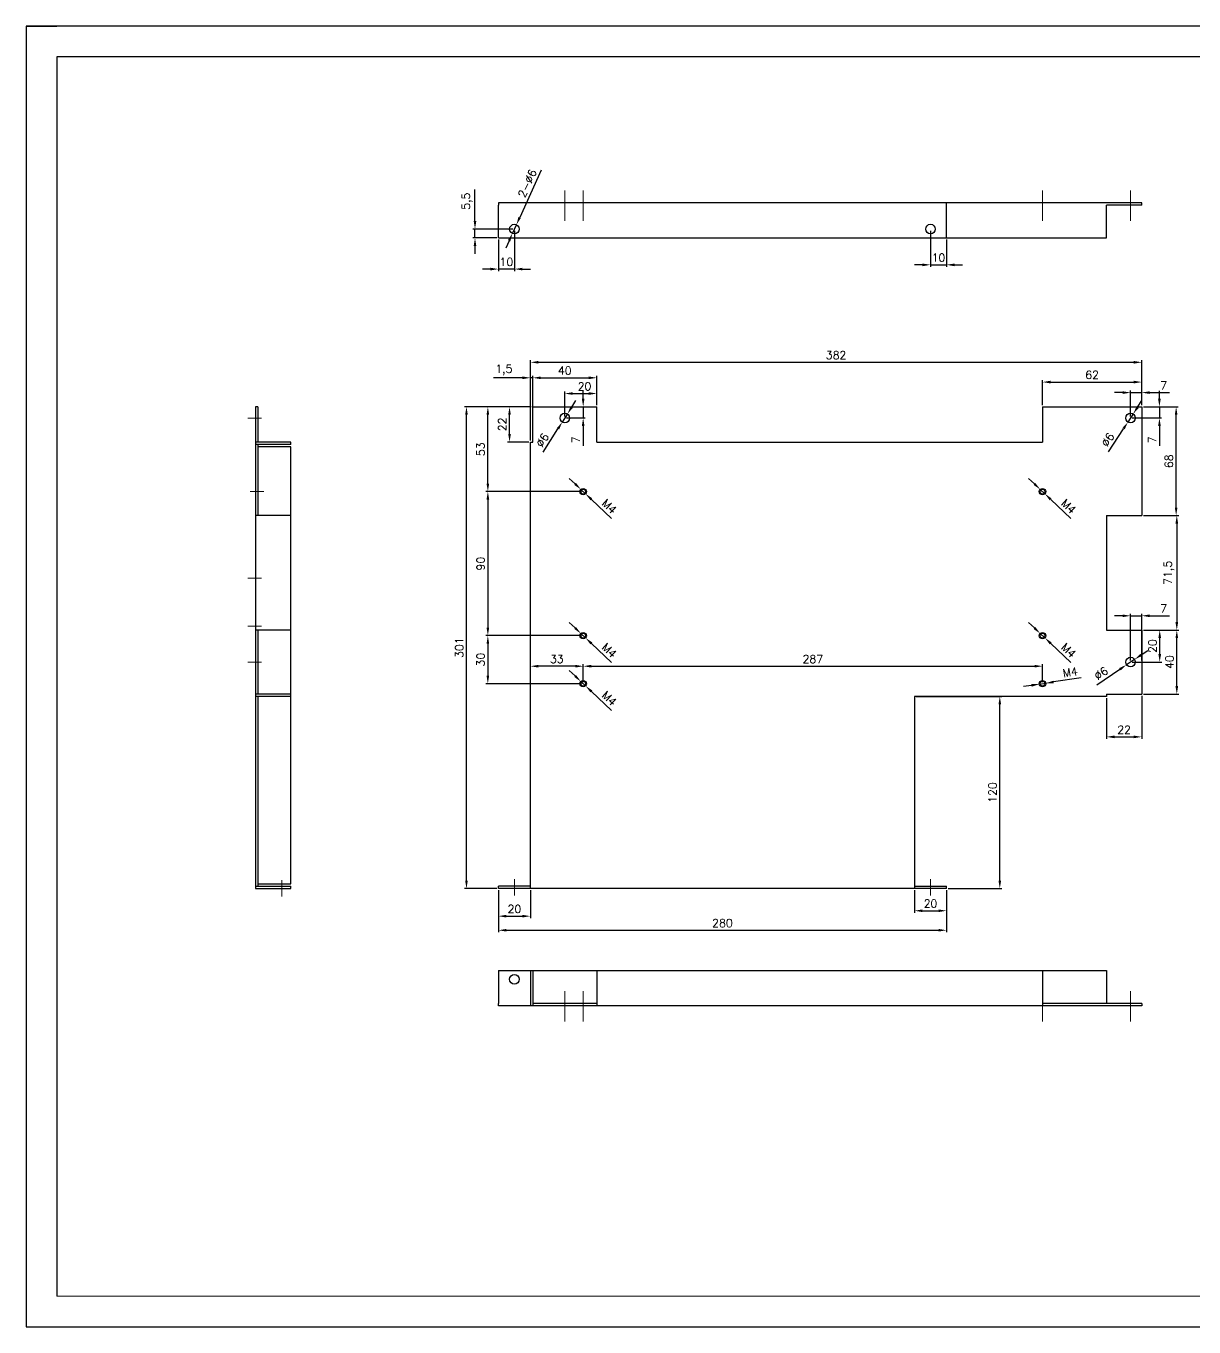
# Model space of a CAD drawing. Header units: millimetres. Extents: x -30327 to 34858, y 4015 to 75103.
# Drawn here: x 5118 to 5848, y 52753 to 53566 of the extents above; entities that cross this region are included whole.
import ezdxf

# ---------------------------------------------------------------- set-up
doc = ezdxf.new("R2010")
doc.units = ezdxf.units.MM
doc.linetypes.add('CENTER2', pattern=[28.575, 19.05, -3.175, 3.175, -3.175])
for name, color, linetype, lineweight in [('A-TITLEBLOCK', 7, 'Continuous', 18), ('cen', 1, 'CENTER2', 9), ('dim', 2, 'Continuous', 9)]:
    doc.layers.add(name, color=color, linetype=linetype, lineweight=lineweight)
doc.layers.add('print', color=30, linetype='Continuous')
doc.styles.add('GB', font='GBENOR.SHX', dxfattribs={"bigfont": 'gbcbig.shx'})
doc.styles.get("Standard").update_dxf_attribs({"font": 'txt', "bigfont": 'gbcbig.shx'})
doc.dimstyles.new('small', dxfattribs={"dimtxt": 5, "dimasz": 5, "dimexe": 1.25, "dimexo": 1, "dimgap": 2, "dimtad": 1, "dimtxsty": 'Standard', "dimcen": 2.5, "dimadec": 0, "dimazin": 0, "dimtfac": 1, "dimtmove": 0, "dimatfit": 3, "dimfxl": 0, "dimarcsym": 0})

# ---------------------------------------------------------------- blocks, each defined once
blk = doc.blocks.new('*D875')
at = {"layer": 'Defpoints', "color": 0}
for p in [(5815.55, 53355.45), (5815.55, 53327.65), (5433.55, 53305.65)]:
    blk.add_point(p, dxfattribs=at)
at = {"layer": 'dim', "color": 0, "lineweight": -2}
for p, q in [((5433.55, 53306.65), (5433.55, 53356.7)), ((5815.55, 53328.65), (5815.55, 53356.7)), ((5438.55, 53355.45), (5810.55, 53355.45))]:
    blk.add_line(p, q, dxfattribs=at)
at = {"layer": 'dim', "color": 0}
for points in [[(5438.55, 53356.29), (5438.55, 53354.62), (5433.55, 53355.45)], [(5810.55, 53356.29), (5810.55, 53354.62), (5815.55, 53355.45)]]:
    blk.add_solid(points, dxfattribs=at)
at = {"layer": 'dim', "color": 0, "insert": (5624.55, 53359.95), "char_height": 5, "attachment_point": 5}
blk.add_mtext('382', dxfattribs=at)
blk = doc.blocks.new('*D876')
at = {"layer": 'Defpoints', "color": 0}
for p in [(5433.55, 53345.76), (5433.55, 53305.65), (5435.05, 53305.65)]:
    blk.add_point(p, dxfattribs=at)
at = {"layer": 'dim', "color": 0, "lineweight": -2}
for p, q in [((5428.55, 53345.76), (5410.39, 53345.76)), ((5433.55, 53306.65), (5433.55, 53347.01)), ((5435.05, 53345.76), (5433.55, 53345.76)), ((5435.05, 53306.65), (5435.05, 53347.01)), ((5440.05, 53345.76), (5445.05, 53345.76))]:
    blk.add_line(p, q, dxfattribs=at)
at = {"layer": 'dim', "color": 0}
for points in [[(5428.55, 53346.59), (5428.55, 53344.93), (5433.55, 53345.76)], [(5440.05, 53346.59), (5440.05, 53344.93), (5435.05, 53345.76)]]:
    blk.add_solid(points, dxfattribs=at)
at = {"layer": 'dim', "color": 0, "insert": (5416.97, 53350.68), "char_height": 5, "attachment_point": 5}
blk.add_mtext('1,5', dxfattribs=at)
blk = doc.blocks.new('*D877')
at = {"layer": 'Defpoints', "color": 0}
for p in [(5475.05, 53345.76), (5435.05, 53327.65), (5475.05, 53327.65)]:
    blk.add_point(p, dxfattribs=at)
at = {"layer": 'dim', "color": 0, "lineweight": -2}
for p, q in [((5435.05, 53328.65), (5435.05, 53347.01)), ((5440.05, 53345.76), (5470.05, 53345.76)), ((5475.05, 53328.65), (5475.05, 53347.01))]:
    blk.add_line(p, q, dxfattribs=at)
at = {"layer": 'dim', "color": 0}
for points in [[(5440.05, 53346.59), (5440.05, 53344.93), (5435.05, 53345.76)], [(5470.05, 53346.59), (5470.05, 53344.93), (5475.05, 53345.76)]]:
    blk.add_solid(points, dxfattribs=at)
at = {"layer": 'dim', "color": 0, "insert": (5455.05, 53350.26), "char_height": 5, "attachment_point": 5}
blk.add_mtext('40', dxfattribs=at)
blk = doc.blocks.new('*D878')
at = {"layer": 'Defpoints', "color": 0}
for p in [(5475.05, 53335.92), (5475.05, 53327.65), (5455.05, 53320.65)]:
    blk.add_point(p, dxfattribs=at)
at = {"layer": 'dim', "color": 0, "lineweight": -2}
for p, q in [((5455.05, 53321.65), (5455.05, 53337.17)), ((5460.05, 53335.92), (5470.05, 53335.92)), ((5475.05, 53328.65), (5475.05, 53337.17))]:
    blk.add_line(p, q, dxfattribs=at)
at = {"layer": 'dim', "color": 0}
for points in [[(5460.05, 53336.76), (5460.05, 53335.09), (5455.05, 53335.92)], [(5470.05, 53336.76), (5470.05, 53335.09), (5475.05, 53335.92)]]:
    blk.add_solid(points, dxfattribs=at)
at = {"layer": 'dim', "color": 0, "insert": (5467.35, 53340.42), "char_height": 5, "attachment_point": 5}
blk.add_mtext('20', dxfattribs=at)
blk = doc.blocks.new('*D879')
at = {"layer": 'Defpoints', "color": 0}
for p in [(5455.05, 53327.65), (5466.52, 53327.65), (5455.05, 53320.65)]:
    blk.add_point(p, dxfattribs=at)
at = {"layer": 'dim', "color": 0, "lineweight": -2}
for p, q in [((5466.52, 53332.65), (5466.52, 53337.65)), ((5456.05, 53327.65), (5467.77, 53327.65)), ((5466.52, 53327.65), (5466.52, 53320.65)), ((5456.05, 53320.65), (5467.77, 53320.65)), ((5466.52, 53315.65), (5466.52, 53303.31))]:
    blk.add_line(p, q, dxfattribs=at)
at = {"layer": 'dim', "color": 0}
for points in [[(5465.69, 53332.65), (5467.35, 53332.65), (5466.52, 53327.65)], [(5465.69, 53315.65), (5467.35, 53315.65), (5466.52, 53320.65)]]:
    blk.add_solid(points, dxfattribs=at)
at = {"layer": 'dim', "color": 0, "insert": (5462.02, 53306.98), "char_height": 5, "attachment_point": 5, "rotation": 90}
blk.add_mtext('7', dxfattribs=at)
blk = doc.blocks.new('*D880')
at = {"layer": 'Defpoints', "color": 0}
for p in [(5420.5, 53327.65), (5435.05, 53327.65), (5433.55, 53305.65)]:
    blk.add_point(p, dxfattribs=at)
at = {"layer": 'dim', "color": 0, "lineweight": -2}
for p, q in [((5434.05, 53327.65), (5419.25, 53327.65)), ((5420.5, 53310.65), (5420.5, 53322.65)), ((5432.55, 53305.65), (5419.25, 53305.65))]:
    blk.add_line(p, q, dxfattribs=at)
at = {"layer": 'dim', "color": 0}
for points in [[(5419.67, 53322.65), (5421.34, 53322.65), (5420.5, 53327.65)], [(5419.67, 53310.65), (5421.34, 53310.65), (5420.5, 53305.65)]]:
    blk.add_solid(points, dxfattribs=at)
at = {"layer": 'dim', "color": 0, "insert": (5416, 53316.65), "char_height": 5, "attachment_point": 5, "rotation": 90}
blk.add_mtext('22', dxfattribs=at)
blk = doc.blocks.new('*D881')
at = {"layer": 'Defpoints', "color": 0}
for p in [(5815.55, 53343.08), (5753.55, 53327.65), (5815.55, 53328.65)]:
    blk.add_point(p, dxfattribs=at)
at = {"layer": 'dim', "color": 0, "lineweight": -2}
for p, q in [((5753.55, 53328.65), (5753.55, 53344.33)), ((5758.55, 53343.08), (5810.55, 53343.08)), ((5815.55, 53329.65), (5815.55, 53344.33))]:
    blk.add_line(p, q, dxfattribs=at)
at = {"layer": 'dim', "color": 0}
for points in [[(5758.55, 53343.92), (5758.55, 53342.25), (5753.55, 53343.08)], [(5810.55, 53343.92), (5810.55, 53342.25), (5815.55, 53343.08)]]:
    blk.add_solid(points, dxfattribs=at)
at = {"layer": 'dim', "color": 0, "insert": (5784.55, 53347.58), "char_height": 5, "attachment_point": 5}
blk.add_mtext('62', dxfattribs=at)
blk = doc.blocks.new('*D882')
at = {"layer": 'Defpoints', "color": 0}
for p in [(5815.55, 53327.65), (5837.04, 53327.65), (5815.55, 53259.65)]:
    blk.add_point(p, dxfattribs=at)
at = {"layer": 'dim', "color": 0, "lineweight": -2}
for p, q in [((5816.55, 53327.65), (5838.29, 53327.65)), ((5837.04, 53264.65), (5837.04, 53322.65)), ((5816.55, 53259.65), (5838.29, 53259.65))]:
    blk.add_line(p, q, dxfattribs=at)
at = {"layer": 'dim', "color": 0}
for points in [[(5836.21, 53322.65), (5837.87, 53322.65), (5837.04, 53327.65)], [(5836.21, 53264.65), (5837.87, 53264.65), (5837.04, 53259.65)]]:
    blk.add_solid(points, dxfattribs=at)
at = {"layer": 'dim', "color": 0, "insert": (5832.54, 53293.65), "char_height": 5, "attachment_point": 5, "rotation": 90}
blk.add_mtext('68', dxfattribs=at)
blk = doc.blocks.new('*D883')
at = {"layer": 'Defpoints', "color": 0}
for p in [(5815.55, 53336.51), (5815.55, 53327.65), (5808.55, 53320.65)]:
    blk.add_point(p, dxfattribs=at)
at = {"layer": 'dim', "color": 0, "lineweight": -2}
for p, q in [((5803.55, 53336.51), (5798.55, 53336.51)), ((5808.55, 53321.65), (5808.55, 53337.76)), ((5808.55, 53336.51), (5815.55, 53336.51)), ((5815.55, 53328.65), (5815.55, 53337.76)), ((5820.55, 53336.51), (5832.89, 53336.51))]:
    blk.add_line(p, q, dxfattribs=at)
at = {"layer": 'dim', "color": 0}
for points in [[(5803.55, 53337.35), (5803.55, 53335.68), (5808.55, 53336.51)], [(5820.55, 53337.35), (5820.55, 53335.68), (5815.55, 53336.51)]]:
    blk.add_solid(points, dxfattribs=at)
at = {"layer": 'dim', "color": 0, "insert": (5829.22, 53341.01), "char_height": 5, "attachment_point": 5}
blk.add_mtext('7', dxfattribs=at)
blk = doc.blocks.new('*D884')
at = {"layer": 'Defpoints', "color": 0}
for p in [(5815.55, 53327.65), (5826.6, 53327.65), (5808.55, 53320.65)]:
    blk.add_point(p, dxfattribs=at)
at = {"layer": 'dim', "color": 0, "lineweight": -2}
for p, q in [((5826.6, 53332.65), (5826.6, 53337.65)), ((5816.55, 53327.65), (5827.85, 53327.65)), ((5826.6, 53327.65), (5826.6, 53320.65)), ((5809.55, 53320.65), (5827.85, 53320.65)), ((5826.6, 53315.65), (5826.6, 53303.31))]:
    blk.add_line(p, q, dxfattribs=at)
at = {"layer": 'dim', "color": 0}
for points in [[(5825.77, 53332.65), (5827.44, 53332.65), (5826.6, 53327.65)], [(5825.77, 53315.65), (5827.44, 53315.65), (5826.6, 53320.65)]]:
    blk.add_solid(points, dxfattribs=at)
at = {"layer": 'dim', "color": 0, "insert": (5822.1, 53306.98), "char_height": 5, "attachment_point": 5, "rotation": 90}
blk.add_mtext('7', dxfattribs=at)
blk = doc.blocks.new('*D885')
at = {"layer": 'Defpoints', "color": 0}
for p in [(5393.61, 53327.65), (5435.05, 53327.65), (5413.55, 53026.65)]:
    blk.add_point(p, dxfattribs=at)
at = {"layer": 'dim', "color": 0, "lineweight": -2}
for p, q in [((5434.05, 53327.65), (5392.36, 53327.65)), ((5393.61, 53031.65), (5393.61, 53322.65)), ((5412.55, 53026.65), (5392.36, 53026.65))]:
    blk.add_line(p, q, dxfattribs=at)
at = {"layer": 'dim', "color": 0}
for points in [[(5392.78, 53322.65), (5394.44, 53322.65), (5393.61, 53327.65)], [(5392.78, 53031.65), (5394.44, 53031.65), (5393.61, 53026.65)]]:
    blk.add_solid(points, dxfattribs=at)
at = {"layer": 'dim', "color": 0, "insert": (5389.11, 53177.15), "char_height": 5, "attachment_point": 5, "rotation": 90}
blk.add_mtext('301', dxfattribs=at)
blk = doc.blocks.new('*D886')
at = {"layer": 'Defpoints', "color": 0}
for p in [(5816.55, 53259.65), (5816.55, 53188.15), (5837.46, 53188.15)]:
    blk.add_point(p, dxfattribs=at)
at = {"layer": 'dim', "color": 0, "lineweight": -2}
for p, q in [((5817.55, 53259.65), (5838.71, 53259.65)), ((5837.46, 53254.65), (5837.46, 53193.15)), ((5817.55, 53188.15), (5838.71, 53188.15))]:
    blk.add_line(p, q, dxfattribs=at)
at = {"layer": 'dim', "color": 0}
for points in [[(5836.62, 53254.65), (5838.29, 53254.65), (5837.46, 53259.65)], [(5836.62, 53193.15), (5838.29, 53193.15), (5837.46, 53188.15)]]:
    blk.add_solid(points, dxfattribs=at)
at = {"layer": 'dim', "color": 0, "insert": (5832.54, 53223.9), "char_height": 5, "attachment_point": 5, "rotation": 90}
blk.add_mtext('71,5', dxfattribs=at)
blk = doc.blocks.new('*D887')
at = {"layer": 'Defpoints', "color": 0}
for p in [(5817.55, 53188.15), (5837.46, 53188.15), (5815.55, 53148.15)]:
    blk.add_point(p, dxfattribs=at)
at = {"layer": 'dim', "color": 0, "lineweight": -2}
for p, q in [((5818.55, 53188.15), (5838.71, 53188.15)), ((5837.46, 53153.15), (5837.46, 53183.15)), ((5816.55, 53148.15), (5838.71, 53148.15))]:
    blk.add_line(p, q, dxfattribs=at)
at = {"layer": 'dim', "color": 0}
for points in [[(5836.62, 53183.15), (5838.29, 53183.15), (5837.46, 53188.15)], [(5836.62, 53153.15), (5838.29, 53153.15), (5837.46, 53148.15)]]:
    blk.add_solid(points, dxfattribs=at)
at = {"layer": 'dim', "color": 0, "insert": (5832.96, 53168.15), "char_height": 5, "attachment_point": 5, "rotation": 90}
blk.add_mtext('40', dxfattribs=at)
blk = doc.blocks.new('*D888')
at = {"layer": 'Defpoints', "color": 0}
for p in [(5815.55, 53188.15), (5826.79, 53188.15), (5808.55, 53168.15)]:
    blk.add_point(p, dxfattribs=at)
at = {"layer": 'dim', "color": 0, "lineweight": -2}
for p, q in [((5816.55, 53188.15), (5828.04, 53188.15)), ((5826.79, 53173.15), (5826.79, 53183.15)), ((5809.55, 53168.15), (5828.04, 53168.15))]:
    blk.add_line(p, q, dxfattribs=at)
at = {"layer": 'dim', "color": 0}
for points in [[(5825.96, 53183.15), (5827.63, 53183.15), (5826.79, 53188.15)], [(5825.96, 53173.15), (5827.63, 53173.15), (5826.79, 53168.15)]]:
    blk.add_solid(points, dxfattribs=at)
at = {"layer": 'dim', "color": 0, "insert": (5822.29, 53178.15), "char_height": 5, "attachment_point": 5, "rotation": 90}
blk.add_mtext('20', dxfattribs=at)
blk = doc.blocks.new('*D889')
at = {"layer": 'Defpoints', "color": 0}
for p in [(5815.55, 53197.07), (5808.55, 53168.15), (5815.55, 53168.15)]:
    blk.add_point(p, dxfattribs=at)
at = {"layer": 'dim', "color": 0, "lineweight": -2}
for p, q in [((5803.55, 53197.07), (5798.55, 53197.07)), ((5808.55, 53169.15), (5808.55, 53198.32)), ((5808.55, 53197.07), (5815.55, 53197.07)), ((5815.55, 53169.15), (5815.55, 53198.32)), ((5820.55, 53197.07), (5832.89, 53197.07))]:
    blk.add_line(p, q, dxfattribs=at)
at = {"layer": 'dim', "color": 0}
for points in [[(5803.55, 53197.9), (5803.55, 53196.24), (5808.55, 53197.07)], [(5820.55, 53197.9), (5820.55, 53196.24), (5815.55, 53197.07)]]:
    blk.add_solid(points, dxfattribs=at)
at = {"layer": 'dim', "color": 0, "insert": (5829.22, 53201.57), "char_height": 5, "attachment_point": 5}
blk.add_mtext('7', dxfattribs=at)
blk = doc.blocks.new('*D890')
at = {"layer": 'Defpoints', "color": 0}
for p in [(5413.55, 53026.65), (5693.55, 53026.65), (5693.55, 53000.59)]:
    blk.add_point(p, dxfattribs=at)
at = {"layer": 'dim', "color": 0, "lineweight": -2}
for p, q in [((5413.55, 53025.65), (5413.55, 52999.34)), ((5693.55, 53025.65), (5693.55, 52999.34)), ((5418.55, 53000.59), (5688.55, 53000.59))]:
    blk.add_line(p, q, dxfattribs=at)
at = {"layer": 'dim', "color": 0}
for points in [[(5418.55, 53001.42), (5418.55, 52999.75), (5413.55, 53000.59)], [(5688.55, 53001.42), (5688.55, 52999.75), (5693.55, 53000.59)]]:
    blk.add_solid(points, dxfattribs=at)
at = {"layer": 'dim', "color": 0, "insert": (5553.55, 53005.09), "char_height": 5, "attachment_point": 5}
blk.add_mtext('280', dxfattribs=at)
blk = doc.blocks.new('*D891')
at = {"layer": 'Defpoints', "color": 0}
for p in [(5413.55, 53026.65), (5433.55, 53026.65), (5433.55, 53009.38)]:
    blk.add_point(p, dxfattribs=at)
at = {"layer": 'dim', "color": 0, "lineweight": -2}
for p, q in [((5413.55, 53025.65), (5413.55, 53008.13)), ((5433.55, 53025.65), (5433.55, 53008.13)), ((5418.55, 53009.38), (5428.55, 53009.38))]:
    blk.add_line(p, q, dxfattribs=at)
at = {"layer": 'dim', "color": 0}
for points in [[(5418.55, 53010.22), (5418.55, 53008.55), (5413.55, 53009.38)], [(5428.55, 53010.22), (5428.55, 53008.55), (5433.55, 53009.38)]]:
    blk.add_solid(points, dxfattribs=at)
at = {"layer": 'dim', "color": 0, "insert": (5423.55, 53013.88), "char_height": 5, "attachment_point": 5}
blk.add_mtext('20', dxfattribs=at)
blk = doc.blocks.new('*D892')
at = {"layer": 'Defpoints', "color": 0}
for p in [(5673.55, 53026.65), (5693.55, 53025.65), (5693.55, 53012.78)]:
    blk.add_point(p, dxfattribs=at)
at = {"layer": 'dim', "color": 0, "lineweight": -2}
for p, q in [((5673.55, 53025.65), (5673.55, 53011.53)), ((5693.55, 53024.65), (5693.55, 53011.53)), ((5678.55, 53012.78), (5688.55, 53012.78))]:
    blk.add_line(p, q, dxfattribs=at)
at = {"layer": 'dim', "color": 0}
for points in [[(5678.55, 53013.61), (5678.55, 53011.94), (5673.55, 53012.78)], [(5688.55, 53013.61), (5688.55, 53011.94), (5693.55, 53012.78)]]:
    blk.add_solid(points, dxfattribs=at)
at = {"layer": 'dim', "color": 0, "insert": (5683.55, 53017.28), "char_height": 5, "attachment_point": 5}
blk.add_mtext('20', dxfattribs=at)
blk = doc.blocks.new('*D893')
at = {"layer": 'Defpoints', "color": 0}
for p in [(5423.55, 53438.69), (5413.55, 53433.19), (5413.55, 53413.69)]:
    blk.add_point(p, dxfattribs=at)
at = {"layer": 'dim', "color": 0, "lineweight": -2}
for p, q in [((5423.55, 53437.69), (5423.55, 53412.44)), ((5413.55, 53432.19), (5413.55, 53412.44)), ((5408.55, 53413.69), (5403.55, 53413.69)), ((5423.55, 53413.69), (5413.55, 53413.69)), ((5428.55, 53413.69), (5433.55, 53413.69))]:
    blk.add_line(p, q, dxfattribs=at)
at = {"layer": 'dim', "color": 0}
for points in [[(5408.55, 53414.52), (5408.55, 53412.85), (5413.55, 53413.69)], [(5428.55, 53414.52), (5428.55, 53412.85), (5423.55, 53413.69)]]:
    blk.add_solid(points, dxfattribs=at)
at = {"layer": 'dim', "color": 0, "insert": (5418.55, 53418.19), "char_height": 5, "attachment_point": 5}
blk.add_mtext('10', dxfattribs=at)
blk = doc.blocks.new('*D894')
at = {"layer": 'Defpoints', "color": 0}
for p in [(5398.92, 53438.69), (5423.55, 53438.69), (5413.55, 53433.19)]:
    blk.add_point(p, dxfattribs=at)
at = {"layer": 'dim', "color": 0, "lineweight": -2}
for p, q in [((5398.92, 53443.69), (5398.92, 53463.52)), ((5422.55, 53438.69), (5397.67, 53438.69)), ((5398.92, 53433.19), (5398.92, 53438.69)), ((5412.55, 53433.19), (5397.67, 53433.19)), ((5398.92, 53428.19), (5398.92, 53423.19))]:
    blk.add_line(p, q, dxfattribs=at)
at = {"layer": 'dim', "color": 0}
for points in [[(5398.09, 53443.69), (5399.75, 53443.69), (5398.92, 53438.69)], [(5398.09, 53428.19), (5399.75, 53428.19), (5398.92, 53433.19)]]:
    blk.add_solid(points, dxfattribs=at)
at = {"layer": 'dim', "color": 0, "insert": (5394, 53456.1), "char_height": 5, "attachment_point": 5, "rotation": 90}
blk.add_mtext('5,5', dxfattribs=at)
blk = doc.blocks.new('*D895')
at = {"layer": 'Defpoints', "color": 0}
for p in [(5683.55, 53438.69), (5693.55, 53433.19), (5693.55, 53416.35)]:
    blk.add_point(p, dxfattribs=at)
at = {"layer": 'dim', "color": 0, "lineweight": -2}
for p, q in [((5683.55, 53437.69), (5683.55, 53415.1)), ((5693.55, 53432.19), (5693.55, 53415.1)), ((5678.55, 53416.35), (5673.55, 53416.35)), ((5683.55, 53416.35), (5693.55, 53416.35)), ((5698.55, 53416.35), (5703.55, 53416.35))]:
    blk.add_line(p, q, dxfattribs=at)
at = {"layer": 'dim', "color": 0}
for points in [[(5678.55, 53417.18), (5678.55, 53415.51), (5683.55, 53416.35)], [(5698.55, 53417.18), (5698.55, 53415.51), (5693.55, 53416.35)]]:
    blk.add_solid(points, dxfattribs=at)
at = {"layer": 'dim', "color": 0, "insert": (5688.55, 53420.85), "char_height": 5, "attachment_point": 5}
blk.add_mtext('10', dxfattribs=at)
blk = doc.blocks.new('*D896')
at = {"layer": 'Defpoints', "color": 0}
for p in [(5673.55, 53146.65), (5726.85, 53146.65), (5693.55, 53026.65)]:
    blk.add_point(p, dxfattribs=at)
at = {"layer": 'dim', "color": 0, "lineweight": -2}
for p, q in [((5674.55, 53146.65), (5728.1, 53146.65)), ((5726.85, 53031.65), (5726.85, 53141.65)), ((5694.55, 53026.65), (5728.1, 53026.65))]:
    blk.add_line(p, q, dxfattribs=at)
at = {"layer": 'dim', "color": 0}
for points in [[(5726.02, 53141.65), (5727.68, 53141.65), (5726.85, 53146.65)], [(5726.02, 53031.65), (5727.68, 53031.65), (5726.85, 53026.65)]]:
    blk.add_solid(points, dxfattribs=at)
at = {"layer": 'dim', "color": 0, "insert": (5722.35, 53086.65), "char_height": 5, "attachment_point": 5, "rotation": 90}
blk.add_mtext('120', dxfattribs=at)
blk = doc.blocks.new('*D897')
at = {"layer": 'Defpoints', "color": 0}
for p in [(5793.55, 53146.65), (5815.55, 53148.15), (5815.55, 53121.41)]:
    blk.add_point(p, dxfattribs=at)
at = {"layer": 'dim', "color": 0, "lineweight": -2}
for p, q in [((5793.55, 53145.65), (5793.55, 53120.16)), ((5815.55, 53147.15), (5815.55, 53120.16)), ((5798.55, 53121.41), (5810.55, 53121.41))]:
    blk.add_line(p, q, dxfattribs=at)
at = {"layer": 'dim', "color": 0}
for points in [[(5798.55, 53122.24), (5798.55, 53120.58), (5793.55, 53121.41)], [(5810.55, 53122.24), (5810.55, 53120.58), (5815.55, 53121.41)]]:
    blk.add_solid(points, dxfattribs=at)
at = {"layer": 'dim', "color": 0, "insert": (5804.55, 53125.91), "char_height": 5, "attachment_point": 5}
blk.add_mtext('22', dxfattribs=at)
blk = doc.blocks.new('*D898')
at = {"layer": 'Defpoints', "color": 0}
for p in [(5424.8, 53441.42), (5422.31, 53435.96)]:
    blk.add_point(p, dxfattribs=at)
at = {"layer": 'dim', "color": 0, "lineweight": -2}
for p, q in [((5440.34, 53475.52), (5426.87, 53445.97)), ((5422.31, 53435.96), (5424.8, 53441.42)), ((5420.24, 53431.41), (5418.16, 53426.86))]:
    blk.add_line(p, q, dxfattribs=at)
at = {"layer": 'dim', "color": 0}
for points in [[(5426.11, 53446.31), (5427.63, 53445.62), (5424.8, 53441.42)], [(5419.48, 53431.75), (5421, 53431.06), (5422.31, 53435.96)]]:
    blk.add_solid(points, dxfattribs=at)
at = {"layer": 'dim', "color": 0, "insert": (5431.62, 53467.23), "char_height": 5, "attachment_point": 5, "rotation": 65.49643}
blk.add_mtext('2-∅6', dxfattribs=at)
blk = doc.blocks.new('*D899')
at = {"layer": 'Defpoints', "color": 0}
for p in [(5456.66, 53323.18), (5453.45, 53318.11)]:
    blk.add_point(p, dxfattribs=at)
at = {"layer": 'dim', "color": 0, "lineweight": -2}
for p, q in [((5459.33, 53327.41), (5462, 53331.64)), ((5456.66, 53323.18), (5453.45, 53318.11)), ((5441.53, 53299.23), (5450.78, 53313.88))]:
    blk.add_line(p, q, dxfattribs=at)
at = {"layer": 'dim', "color": 0}
for points in [[(5458.62, 53327.85), (5460.03, 53326.96), (5456.66, 53323.18)], [(5450.08, 53314.33), (5451.49, 53313.44), (5453.45, 53318.11)]]:
    blk.add_solid(points, dxfattribs=at)
at = {"layer": 'dim', "color": 0, "insert": (5441.02, 53306.84), "char_height": 5, "attachment_point": 5, "rotation": 57.72874}
blk.add_mtext('∅6', dxfattribs=at)
blk = doc.blocks.new('*D900')
at = {"layer": 'Defpoints', "color": 0}
for p in [(5810.2, 53323.16), (5806.91, 53318.14)]:
    blk.add_point(p, dxfattribs=at)
at = {"layer": 'dim', "color": 0, "lineweight": -2}
for p, q in [((5812.94, 53327.34), (5815.68, 53331.52)), ((5810.2, 53323.16), (5806.91, 53318.14)), ((5794.68, 53299.45), (5804.17, 53313.95))]:
    blk.add_line(p, q, dxfattribs=at)
at = {"layer": 'dim', "color": 0}
for points in [[(5812.24, 53327.8), (5813.63, 53326.88), (5810.2, 53323.16)], [(5803.48, 53314.41), (5804.87, 53313.5), (5806.91, 53318.14)]]:
    blk.add_solid(points, dxfattribs=at)
at = {"layer": 'dim', "color": 0, "insert": (5794.29, 53307.07), "char_height": 5, "attachment_point": 5, "rotation": 56.78867}
blk.add_mtext('∅6', dxfattribs=at)
blk = doc.blocks.new('*D901')
at = {"layer": 'Defpoints', "color": 0}
for p in [(5811.04, 53169.82), (5806.07, 53166.47)]:
    blk.add_point(p, dxfattribs=at)
at = {"layer": 'dim', "color": 0, "lineweight": -2}
for p, q in [((5811.04, 53169.82), (5806.07, 53166.47)), ((5815.19, 53172.61), (5819.34, 53175.41)), ((5787.54, 53154), (5801.92, 53163.68))]:
    blk.add_line(p, q, dxfattribs=at)
at = {"layer": 'dim', "color": 0}
for points in [[(5814.73, 53173.31), (5815.66, 53171.92), (5811.04, 53169.82)], [(5801.45, 53164.37), (5802.38, 53162.99), (5806.07, 53166.47)]]:
    blk.add_solid(points, dxfattribs=at)
at = {"layer": 'dim', "color": 0, "insert": (5790.14, 53161.17), "char_height": 5, "attachment_point": 5, "rotation": 33.95355}
blk.add_mtext('∅6', dxfattribs=at)
blk = doc.blocks.new('*D902')
at = {"layer": 'Defpoints', "color": 0}
for p in [(5465.1, 53276.02), (5468.01, 53273.27)]:
    blk.add_point(p, dxfattribs=at)
at = {"layer": 'dim', "color": 0, "lineweight": -2}
for p, q in [((5461.47, 53279.46), (5457.84, 53282.9)), ((5465.1, 53276.02), (5468.01, 53273.27)), ((5484.22, 53257.91), (5471.64, 53269.83))]:
    blk.add_line(p, q, dxfattribs=at)
at = {"layer": 'dim', "color": 0}
for points in [[(5462.05, 53280.07), (5460.9, 53278.86), (5465.1, 53276.02)], [(5472.21, 53270.44), (5471.06, 53269.23), (5468.01, 53273.27)]]:
    blk.add_solid(points, dxfattribs=at)
at = {"layer": 'dim', "color": 0, "insert": (5482.84, 53265.42), "char_height": 5, "attachment_point": 5, "rotation": 316.54044}
blk.add_mtext('M4', dxfattribs=at)
blk = doc.blocks.new('*D903')
at = {"layer": 'Defpoints', "color": 0}
for p in [(5465.1, 53186.02), (5468.01, 53183.27)]:
    blk.add_point(p, dxfattribs=at)
at = {"layer": 'dim', "color": 0, "lineweight": -2}
for p, q in [((5461.47, 53189.46), (5457.84, 53192.9)), ((5465.1, 53186.02), (5468.01, 53183.27)), ((5484.22, 53167.91), (5471.64, 53179.83))]:
    blk.add_line(p, q, dxfattribs=at)
at = {"layer": 'dim', "color": 0}
for points in [[(5462.05, 53190.07), (5460.9, 53188.86), (5465.1, 53186.02)], [(5472.21, 53180.44), (5471.06, 53179.23), (5468.01, 53183.27)]]:
    blk.add_solid(points, dxfattribs=at)
at = {"layer": 'dim', "color": 0, "insert": (5482.84, 53175.42), "char_height": 5, "attachment_point": 5, "rotation": 316.54044}
blk.add_mtext('M4', dxfattribs=at)
blk = doc.blocks.new('*D904')
at = {"layer": 'Defpoints', "color": 0}
for p in [(5465.1, 53156.02), (5468.01, 53153.27)]:
    blk.add_point(p, dxfattribs=at)
at = {"layer": 'dim', "color": 0, "lineweight": -2}
for p, q in [((5461.47, 53159.46), (5457.84, 53162.9)), ((5465.1, 53156.02), (5468.01, 53153.27)), ((5484.22, 53137.91), (5471.64, 53149.83))]:
    blk.add_line(p, q, dxfattribs=at)
at = {"layer": 'dim', "color": 0}
for points in [[(5462.05, 53160.07), (5460.9, 53158.86), (5465.1, 53156.02)], [(5472.21, 53150.44), (5471.06, 53149.23), (5468.01, 53153.27)]]:
    blk.add_solid(points, dxfattribs=at)
at = {"layer": 'dim', "color": 0, "insert": (5482.84, 53145.42), "char_height": 5, "attachment_point": 5, "rotation": 316.54044}
blk.add_mtext('M4', dxfattribs=at)
blk = doc.blocks.new('*D905')
at = {"layer": 'Defpoints', "color": 0}
for p in [(5751.58, 53154.34), (5755.53, 53154.95)]:
    blk.add_point(p, dxfattribs=at)
at = {"layer": 'dim', "color": 0, "lineweight": -2}
for p, q in [((5746.64, 53153.59), (5741.69, 53152.83)), ((5751.58, 53154.34), (5755.53, 53154.95)), ((5777.61, 53158.32), (5760.47, 53155.7))]:
    blk.add_line(p, q, dxfattribs=at)
at = {"layer": 'dim', "color": 0}
for points in [[(5746.51, 53154.41), (5746.76, 53152.76), (5751.58, 53154.34)], [(5760.35, 53156.53), (5760.6, 53154.88), (5755.53, 53154.95)]]:
    blk.add_solid(points, dxfattribs=at)
at = {"layer": 'dim', "color": 0, "insert": (5770.83, 53161.84), "char_height": 5, "attachment_point": 5, "rotation": 8.68822}
blk.add_mtext('M4', dxfattribs=at)
blk = doc.blocks.new('*D906')
at = {"layer": 'Defpoints', "color": 0}
for p in [(5752.1, 53186.02), (5755.01, 53183.27)]:
    blk.add_point(p, dxfattribs=at)
at = {"layer": 'dim', "color": 0, "lineweight": -2}
for p, q in [((5748.47, 53189.46), (5744.84, 53192.9)), ((5752.1, 53186.02), (5755.01, 53183.27)), ((5771.22, 53167.91), (5758.64, 53179.83))]:
    blk.add_line(p, q, dxfattribs=at)
at = {"layer": 'dim', "color": 0}
for points in [[(5749.05, 53190.07), (5747.9, 53188.86), (5752.1, 53186.02)], [(5759.21, 53180.44), (5758.06, 53179.23), (5755.01, 53183.27)]]:
    blk.add_solid(points, dxfattribs=at)
at = {"layer": 'dim', "color": 0, "insert": (5769.84, 53175.42), "char_height": 5, "attachment_point": 5, "rotation": 316.54044}
blk.add_mtext('M4', dxfattribs=at)
blk = doc.blocks.new('*D907')
at = {"layer": 'Defpoints', "color": 0}
for p in [(5752.1, 53276.02), (5755.01, 53273.27)]:
    blk.add_point(p, dxfattribs=at)
at = {"layer": 'dim', "color": 0, "lineweight": -2}
for p, q in [((5748.47, 53279.46), (5744.84, 53282.9)), ((5752.1, 53276.02), (5755.01, 53273.27)), ((5771.22, 53257.91), (5758.64, 53269.83))]:
    blk.add_line(p, q, dxfattribs=at)
at = {"layer": 'dim', "color": 0}
for points in [[(5749.05, 53280.07), (5747.9, 53278.86), (5752.1, 53276.02)], [(5759.21, 53270.44), (5758.06, 53269.23), (5755.01, 53273.27)]]:
    blk.add_solid(points, dxfattribs=at)
at = {"layer": 'dim', "color": 0, "insert": (5769.84, 53265.42), "char_height": 5, "attachment_point": 5, "rotation": 316.54044}
blk.add_mtext('M4', dxfattribs=at)
blk = doc.blocks.new('*D908')
at = {"layer": 'Defpoints', "color": 0}
for p in [(5406.96, 53327.65), (5433.55, 53327.65), (5466.55, 53274.65)]:
    blk.add_point(p, dxfattribs=at)
at = {"layer": 'dim', "color": 0, "lineweight": -2}
for p, q in [((5432.55, 53327.65), (5405.71, 53327.65)), ((5406.96, 53279.65), (5406.96, 53322.65)), ((5465.55, 53274.65), (5405.71, 53274.65))]:
    blk.add_line(p, q, dxfattribs=at)
at = {"layer": 'dim', "color": 0}
for points in [[(5406.13, 53322.65), (5407.79, 53322.65), (5406.96, 53327.65)], [(5406.13, 53279.65), (5407.79, 53279.65), (5406.96, 53274.65)]]:
    blk.add_solid(points, dxfattribs=at)
at = {"layer": 'dim', "color": 0, "insert": (5402.46, 53301.15), "char_height": 5, "attachment_point": 5, "rotation": 90}
blk.add_mtext('53', dxfattribs=at)
blk = doc.blocks.new('*D909')
at = {"layer": 'Defpoints', "color": 0}
for p in [(5466.55, 53274.65), (5406.96, 53184.65), (5466.55, 53184.65)]:
    blk.add_point(p, dxfattribs=at)
at = {"layer": 'dim', "color": 0, "lineweight": -2}
for p, q in [((5465.55, 53274.65), (5405.71, 53274.65)), ((5406.96, 53269.65), (5406.96, 53189.65)), ((5465.55, 53184.65), (5405.71, 53184.65))]:
    blk.add_line(p, q, dxfattribs=at)
at = {"layer": 'dim', "color": 0}
for points in [[(5406.13, 53269.65), (5407.79, 53269.65), (5406.96, 53274.65)], [(5406.13, 53189.65), (5407.79, 53189.65), (5406.96, 53184.65)]]:
    blk.add_solid(points, dxfattribs=at)
at = {"layer": 'dim', "color": 0, "insert": (5402.46, 53229.65), "char_height": 5, "attachment_point": 5, "rotation": 90}
blk.add_mtext('90', dxfattribs=at)
blk = doc.blocks.new('*D910')
at = {"layer": 'Defpoints', "color": 0}
for p in [(5466.55, 53184.65), (5406.96, 53154.65), (5466.55, 53154.65)]:
    blk.add_point(p, dxfattribs=at)
at = {"layer": 'dim', "color": 0, "lineweight": -2}
for p, q in [((5465.55, 53184.65), (5405.71, 53184.65)), ((5406.96, 53179.65), (5406.96, 53159.65)), ((5465.55, 53154.65), (5405.71, 53154.65))]:
    blk.add_line(p, q, dxfattribs=at)
at = {"layer": 'dim', "color": 0}
for points in [[(5406.13, 53179.65), (5407.79, 53179.65), (5406.96, 53184.65)], [(5406.13, 53159.65), (5407.79, 53159.65), (5406.96, 53154.65)]]:
    blk.add_solid(points, dxfattribs=at)
at = {"layer": 'dim', "color": 0, "insert": (5402.46, 53169.65), "char_height": 5, "attachment_point": 5, "rotation": 90}
blk.add_mtext('30', dxfattribs=at)
blk = doc.blocks.new('*D911')
at = {"layer": 'Defpoints', "color": 0}
for p in [(5433.55, 53165.56), (5433.55, 53154.65), (5466.55, 53154.65)]:
    blk.add_point(p, dxfattribs=at)
at = {"layer": 'dim', "color": 0, "lineweight": -2}
for p, q in [((5433.55, 53155.65), (5433.55, 53166.81)), ((5461.55, 53165.56), (5438.55, 53165.56)), ((5466.55, 53155.65), (5466.55, 53166.81))]:
    blk.add_line(p, q, dxfattribs=at)
at = {"layer": 'dim', "color": 0}
for points in [[(5438.55, 53166.4), (5438.55, 53164.73), (5433.55, 53165.56)], [(5461.55, 53166.4), (5461.55, 53164.73), (5466.55, 53165.56)]]:
    blk.add_solid(points, dxfattribs=at)
at = {"layer": 'dim', "color": 0, "insert": (5450.05, 53170.06), "char_height": 5, "attachment_point": 5}
blk.add_mtext('33', dxfattribs=at)
blk = doc.blocks.new('*D912')
at = {"layer": 'Defpoints', "color": 0}
for p in [(5753.55, 53165.56), (5466.55, 53154.65), (5753.55, 53154.65)]:
    blk.add_point(p, dxfattribs=at)
at = {"layer": 'dim', "color": 0, "lineweight": -2}
for p, q in [((5466.55, 53155.65), (5466.55, 53166.81)), ((5471.55, 53165.56), (5748.55, 53165.56)), ((5753.55, 53155.65), (5753.55, 53166.81))]:
    blk.add_line(p, q, dxfattribs=at)
at = {"layer": 'dim', "color": 0}
for points in [[(5471.55, 53166.4), (5471.55, 53164.73), (5466.55, 53165.56)], [(5748.55, 53166.4), (5748.55, 53164.73), (5753.55, 53165.56)]]:
    blk.add_solid(points, dxfattribs=at)
at = {"layer": 'dim', "color": 0, "insert": (5610.05, 53170.06), "char_height": 5, "attachment_point": 5}
blk.add_mtext('287', dxfattribs=at)
blk = doc.blocks.new('DT-A2-TITLE')
for p, q in [((594, 420), (0, 420)), ((0, 420), (0, 420)), ((0, 420), (0, 0)), ((0, 420), (10, 420)), ((10, 410), (10, 10)), ((584, 410), (10, 410))]:
    blk.add_line(p, q)
at = {"layer": 'A-TITLEBLOCK', "color": 7}
for p, q in [((10, 10), (584, 10)), ((0, 0), (594, 0))]:
    blk.add_line(p, q, dxfattribs=at)
at = {"style": 'GB'}
for tag, p, height in [('#设计', (451.96, 38.52), 3.5), ('#品名', (523.32, 37.95), 3.5), ('#审核', (451.99, 28.1), 3.5), ('#图号', (526.67, 27.2), 3.5), ('#材料说明', (442.15, 13.59), 3), ('#数量', (520.33, 14.51), 3.5), ('#版本', (552.92, 14.47), 3.5)]:
    blk.add_attdef(tag, p, '', height=height, dxfattribs=at)

msp = doc.modelspace()

# ---------------------------------------------------------------- linework, layer by layer
for p, q in [((5815.5548, 53455.1882), (5413.5548, 53455.1882)), ((5413.5548, 53455.1882), (5413.5548, 53453.6882)), ((5413.5548, 53433.1882), (5413.5548, 53453.6882)), ((5693.5548, 53433.1882), (5693.5548, 53455.1882)), ((5815.5548, 53453.6882), (5793.5548, 53453.6882)), ((5793.5548, 53433.1882), (5793.5548, 53453.6882)), ((5815.5548, 53453.6882), (5815.5548, 53455.1882)), ((5413.5548, 53433.1882), (5793.5548, 53433.1882)), ((5263.2624, 53327.6456), (5261.7624, 53327.6456)), ((5261.7624, 53327.6456), (5261.7624, 53026.6456)), ((5263.2624, 53327.6456), (5263.2624, 53305.6456)), ((5435.0548, 53327.6456), (5475.0548, 53327.6456)), ((5435.0548, 53305.6456), (5435.0548, 53327.6456)), ((5475.0548, 53305.6456), (5475.0548, 53327.6456)), ((5753.5548, 53327.6456), (5815.5548, 53327.6456)), ((5753.5548, 53327.6456), (5753.5548, 53305.6456)), ((5815.5548, 53327.6456), (5815.5548, 53259.6456)), ((5283.7624, 53305.6456), (5261.7624, 53305.6456)), ((5283.7624, 53304.1456), (5261.7624, 53304.1456)), ((5263.2624, 53304.1456), (5263.2624, 53259.6456)), ((5283.7624, 53302.6456), (5263.2624, 53302.6456)), ((5283.7624, 53304.1456), (5283.7624, 53305.6456)), ((5283.7624, 53029.6456), (5283.7624, 53302.6456)), ((5433.5548, 53305.6456), (5435.0548, 53305.6456)), ((5433.5548, 53026.6456), (5433.5548, 53305.6456)), ((5475.0548, 53305.6456), (5753.5548, 53305.6456)), ((5283.7624, 53259.6456), (5261.7624, 53259.6456)), ((5793.5548, 53259.6456), (5793.5548, 53188.1456)), ((5793.5548, 53259.6456), (5815.5548, 53259.6456)), ((5283.7624, 53188.1456), (5261.7624, 53188.1456)), ((5263.2624, 53188.1456), (5263.2624, 53148.1456)), ((5793.5548, 53188.1456), (5815.5548, 53188.1456)), ((5815.5548, 53188.1456), (5815.5548, 53148.1456)), ((5283.7624, 53148.1456), (5261.7624, 53148.1456)), ((5283.7624, 53146.6456), (5261.7624, 53146.6456)), ((5263.2624, 53146.6456), (5263.2624, 53028.1456)), ((5673.5548, 53146.6456), (5673.5548, 53026.6456)), ((5793.5548, 53146.6456), (5673.5548, 53146.6456)), ((5793.5548, 53148.1456), (5815.5548, 53148.1456)), ((5793.5548, 53148.1456), (5793.5548, 53146.6456)), ((5261.7624, 53028.1456), (5283.7624, 53028.1456)), ((5261.7624, 53026.6456), (5283.7624, 53026.6456)), ((5263.2624, 53029.6456), (5283.7624, 53029.6456)), ((5283.7624, 53026.6456), (5283.7624, 53028.1456)), ((5423.5548, 53028.1456), (5413.5548, 53028.1456)), ((5433.5548, 53028.1456), (5413.5548, 53028.1456)), ((5413.5548, 53026.6456), (5413.5548, 53028.1456)), ((5693.5548, 53026.6456), (5413.5548, 53026.6456)), ((5673.5548, 53028.1456), (5693.5548, 53028.1456)), ((5693.5548, 53026.6456), (5693.5548, 53028.1456)), ((5413.5548, 52975.4232), (5793.5548, 52975.4232)), ((5413.5548, 52975.4232), (5413.5548, 52954.9232)), ((5433.5548, 52975.4232), (5433.5548, 52953.4232)), ((5435.0548, 52975.4232), (5435.0548, 52953.4232)), ((5475.0548, 52975.4232), (5475.0548, 52953.4232)), ((5753.5548, 52975.4232), (5753.5548, 52953.4232)), ((5793.5548, 52975.4232), (5793.5548, 52954.9232)), ((5413.5548, 52953.4232), (5413.5548, 52954.9232)), ((5815.5548, 52953.4232), (5413.5548, 52953.4232)), ((5475.0548, 52954.9232), (5435.0548, 52954.9232)), ((5815.5548, 52954.9232), (5753.5548, 52954.9232)), ((5815.5548, 52954.9232), (5815.5548, 52953.4232))]:
    msp.add_line(p, q)
for centre, radius in [((5423.5548, 53438.6882), 3), ((5683.5548, 53438.6882), 3), ((5455.0548, 53320.6456), 3), ((5808.5548, 53320.6456), 3), ((5466.5548, 53274.6456), 2), ((5466.5548, 53274.6456), 1.5), ((5753.5548, 53274.6456), 2), ((5753.5548, 53274.6456), 1.5), ((5466.5548, 53184.6456), 2), ((5466.5548, 53184.6456), 1.5), ((5753.5548, 53184.6456), 2), ((5753.5548, 53184.6456), 1.5), ((5808.5548, 53168.1456), 3), ((5466.5548, 53154.6456), 2), ((5466.5548, 53154.6456), 1.5), ((5753.5548, 53154.6456), 2), ((5753.5548, 53154.6456), 1.5), ((5423.5548, 52969.9232), 3)]:
    msp.add_circle(centre, radius)
at = {"layer": 'cen'}
for p, q in [((5455.0548, 53443.7459), (5455.0548, 53464.6304)), ((5466.5548, 53443.7459), (5466.5548, 53464.6304)), ((5753.5548, 53443.7459), (5753.5548, 53464.6304)), ((5808.5548, 53443.7459), (5808.5548, 53464.6304)), ((5278.2624, 53031.8834), (5278.2624, 53021.754)), ((5423.5548, 53032.5171), (5423.5548, 53022.3877)), ((5683.5548, 53032.5171), (5683.5548, 53022.3877)), ((5455.0548, 52943.481), (5455.0548, 52964.3655)), ((5466.5548, 52943.481), (5466.5548, 52964.3655)), ((5753.5548, 52943.481), (5753.5548, 52964.3655)), ((5808.5548, 52943.481), (5808.5548, 52964.3655))]:
    msp.add_line(p, q, dxfattribs=at)
at = {"layer": 'cen', "ltscale": 4}
for p, q in [((5265.5342, 53320.6456), (5256.9557, 53320.6456)), ((5267.0342, 53274.6456), (5258.4557, 53274.6456)), ((5265.5342, 53220.6456), (5256.9557, 53220.6456)), ((5265.5342, 53190.6456), (5256.9557, 53190.6456)), ((5265.5342, 53168.1456), (5256.9557, 53168.1456))]:
    msp.add_line(p, q, dxfattribs=at)
at = {"layer": 'print'}
msp.add_lwpolyline([(5118.3703, 52752.7093), (6267.9742, 52752.7093), (6267.9742, 53565.5605), (5118.3703, 53565.5605)], close=True, dxfattribs=at)

# ---------------------------------------------------------------- block references
at = {"xscale": 1.93536, "yscale": 1.93536, "zscale": 1.93536}
msp.add_blockref('DT-A2-TITLE', (5118.3703, 52752.7093), dxfattribs=at)

# ---------------------------------------------------------------- dimensions: what is measured, and where the dimension line sits
at = {"layer": 'dim'}
dim = msp.add_diameter_dim_2p(p1=(5422.3106, 53435.9584), p2=(5424.7991, 53441.418), text='2-<>', dimstyle='small', dxfattribs=at)
dim.commit()
dim.dimension.update_dxf_attribs({"geometry": '*D898', "text_midpoint": (5435.7124, 53465.361), "dimtype": 163})
for base, p1, p2, picture, middle in [((5398.9216, 53438.6882), (5413.5548, 53433.1882), (5423.5548, 53438.6882), '*D894', (5394.0049, 53456.1048)), ((5393.6114, 53327.6456), (5413.5548, 53026.6456), (5435.0548, 53327.6456), '*D885', (5389.1114, 53177.1456)), ((5406.9591, 53327.6456), (5466.5548, 53274.6456), (5433.5548, 53327.6456), '*D908', (5402.4591, 53301.1456)), ((5420.5025, 53327.6456), (5433.5548, 53305.6456), (5435.0548, 53327.6456), '*D880', (5416.0025, 53316.6456)), ((5837.0402, 53327.6456), (5815.5548, 53259.6456), (5815.5548, 53327.6456), '*D882', (5832.5402, 53293.6456)), ((5406.9591, 53184.6456), (5466.5548, 53274.6456), (5466.5548, 53184.6456), '*D909', (5402.4591, 53229.6456)), ((5837.4569, 53188.1456), (5816.5548, 53259.6456), (5816.5548, 53188.1456), '*D886', (5832.5402, 53223.8956)), ((5826.7934, 53188.1456), (5808.5548, 53168.1456), (5815.5548, 53188.1456), '*D888', (5822.2934, 53178.1456)), ((5837.4569, 53188.1456), (5815.5548, 53148.1456), (5817.5548, 53188.1456), '*D887', (5832.9569, 53168.1456)), ((5406.9591, 53154.6456), (5466.5548, 53184.6456), (5466.5548, 53154.6456), '*D910', (5402.4591, 53169.6456)), ((5726.8488, 53146.6456), (5693.5548, 53026.6456), (5673.5548, 53146.6456), '*D896', (5722.3488, 53086.6456))]:
    dim = msp.add_linear_dim(base=base, p1=p1, p2=p2, angle=90, dimstyle='small', dxfattribs=at)
    dim.commit()
    dim.dimension.update_dxf_attribs({"geometry": picture, "text_midpoint": middle})
for base, p1, p2, picture, middle in [((5413.5548, 53413.6864), (5423.5548, 53438.6882), (5413.5548, 53433.1882), '*D893', (5418.5548, 53418.1864)), ((5693.5548, 53416.3468), (5683.5548, 53438.6882), (5693.5548, 53433.1882), '*D895', (5688.5548, 53420.8468)), ((5433.5548, 53345.7591), (5435.0548, 53305.6456), (5433.5548, 53305.6456), '*D876', (5416.9715, 53350.6758)), ((5475.0548, 53345.7591), (5435.0548, 53327.6456), (5475.0548, 53327.6456), '*D877', (5455.0548, 53350.2591)), ((5815.5548, 53343.083), (5753.5548, 53327.6456), (5815.5548, 53328.6456), '*D881', (5784.5548, 53347.583)), ((5815.5548, 53336.5148), (5808.5548, 53320.6456), (5815.5548, 53327.6456), '*D883', (5829.2215, 53341.0148)), ((5815.5548, 53197.0707), (5808.5548, 53168.1456), (5815.5548, 53168.1456), '*D889', (5829.2215, 53201.5707)), ((5433.5548, 53165.5635), (5466.5548, 53154.6456), (5433.5548, 53154.6456), '*D911', (5450.0548, 53170.0635)), ((5753.5548, 53165.5635), (5466.5548, 53154.6456), (5753.5548, 53154.6456), '*D912', (5610.0548, 53170.0635)), ((5815.5548, 53121.4112), (5793.5548, 53146.6456), (5815.5548, 53148.1456), '*D897', (5804.5548, 53125.9112)), ((5693.5548, 53000.5859), (5413.5548, 53026.6456), (5693.5548, 53026.6456), '*D890', (5553.5548, 53005.0859)), ((5433.5548, 53009.3843), (5413.5548, 53026.6456), (5433.5548, 53026.6456), '*D891', (5423.5548, 53013.8843)), ((5693.5548, 53012.776), (5673.5548, 53026.6456), (5693.5548, 53025.6456), '*D892', (5683.5548, 53017.276))]:
    dim = msp.add_linear_dim(base=base, p1=p1, p2=p2, dimstyle='small', dxfattribs=at)
    dim.commit()
    dim.dimension.update_dxf_attribs({"geometry": picture, "text_midpoint": middle})
for base, p1, p2, picture, middle in [((5815.5548, 53355.4532), (5433.5548, 53305.6456), (5815.5548, 53327.6456), '*D875', (5624.5548, 53355.4532)), ((5475.0548, 53335.9218), (5455.0548, 53320.6456), (5475.0548, 53327.6456), '*D878', (5467.3545, 53335.9218))]:
    dim = msp.add_linear_dim(base=base, p1=p1, p2=p2, dimstyle='small', dxfattribs=at)
    dim.commit()
    dim.dimension.update_dxf_attribs({"geometry": picture, "text_midpoint": middle, "dimtype": 160})
for p1, p2, picture, middle in [((5456.6566, 53323.1822), (5453.4531, 53318.1091), '*D899', (5441.0163, 53306.8423)), ((5810.198, 53323.1556), (5806.9117, 53318.1357), '*D900', (5794.2918, 53307.0745)), ((5811.0433, 53169.8212), (5806.0664, 53166.4701), '*D901', (5790.1429, 53161.1734))]:
    dim = msp.add_diameter_dim_2p(p1=p1, p2=p2, dimstyle='small', dxfattribs=at)
    dim.commit()
    dim.dimension.update_dxf_attribs({"geometry": picture, "text_midpoint": middle})
for base, p1, p2, picture, middle in [((5466.5211, 53327.6456), (5455.0548, 53320.6456), (5455.0548, 53327.6456), '*D879', (5466.5211, 53306.979)), ((5826.6046, 53327.6456), (5808.5548, 53320.6456), (5815.5548, 53327.6456), '*D884', (5826.6046, 53306.979))]:
    dim = msp.add_linear_dim(base=base, p1=p1, p2=p2, angle=90, dimstyle='small', dxfattribs=at)
    dim.commit()
    dim.dimension.update_dxf_attribs({"geometry": picture, "text_midpoint": middle, "dimtype": 160})
for p1, p2, picture, middle in [((5465.1031, 53276.0213), (5468.0066, 53273.27), '*D902', (5482.8366, 53265.4162)), ((5752.1031, 53276.0213), (5755.0066, 53273.27), '*D907', (5769.8366, 53265.4162)), ((5465.1031, 53186.0213), (5468.0066, 53183.27), '*D903', (5482.8366, 53175.4162)), ((5752.1031, 53186.0213), (5755.0066, 53183.27), '*D906', (5769.8366, 53175.4162)), ((5465.1031, 53156.0213), (5468.0066, 53153.27), '*D904', (5482.8366, 53145.4162)), ((5751.5778, 53154.3435), (5755.5319, 53154.9478), '*D905', (5770.8333, 53161.8382))]:
    dim = msp.add_diameter_dim_2p(p1=p1, p2=p2, text='M4', dimstyle='small', dxfattribs=at)
    dim.commit()
    dim.dimension.update_dxf_attribs({"geometry": picture, "text_midpoint": middle})

doc.saveas('drawing.dxf')
